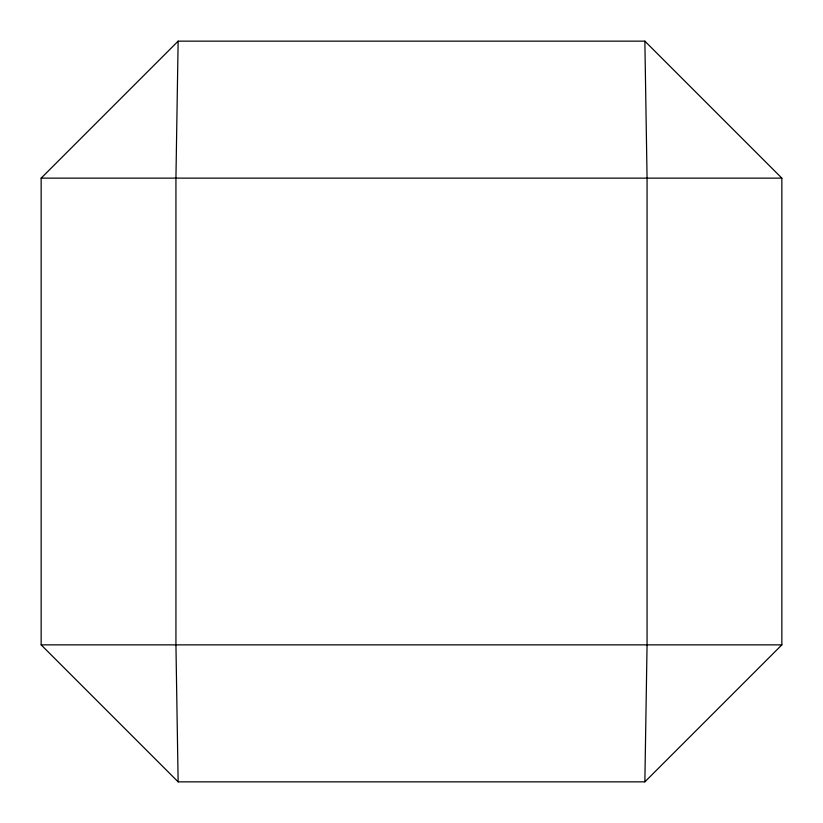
<?xml version="1.0" encoding="UTF-8"?>
<svg xmlns="http://www.w3.org/2000/svg" width="823" height="823" viewBox="0 0 823 823"><rect width="100%" height="100%" fill="white"/><g stroke="black" fill="none" stroke-linecap="round" stroke-linejoin="round"><path stroke-width="1.23" d="M178.138 41.15L175.937 178.138L175.937 644.862L178.138 781.85L644.862 781.85L781.85 644.862L781.85 178.138L644.862 41.15L178.138 41.15L41.15 178.138L41.15 644.862L178.138 781.85M644.862 781.85L647.063 644.862L647.063 178.138L644.862 41.15M41.15 178.138L781.85 178.138M41.15 644.862L781.85 644.862"/></g></svg>
